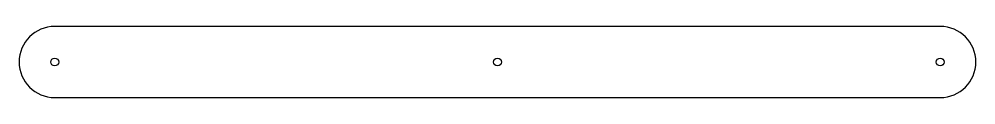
# Model space of a CAD drawing. Header units: millimetres. Extents: x 8 to 276, y 20 to 40.
import ezdxf

# ---------------------------------------------------------------- set-up
doc = ezdxf.new("R2010")
doc.units = ezdxf.units.MM

msp = doc.modelspace()

# ---------------------------------------------------------------- linework, layer by layer
at = {"color": 0}
for p, q in [((266.24, 40.36), (17.76, 40.36)), ((17.76, 20.36), (266.24, 20.36))]:
    msp.add_line(p, q, dxfattribs=at)
for centre in [(17.76, 30.36), (142, 30.36), (266.24, 30.36)]:
    msp.add_circle(centre, 1.1, dxfattribs=at)
for centre, start, end in [((17.76, 30.36), 90, 270), ((266.24, 30.36), 270, 90)]:
    msp.add_arc(centre, 10, start, end, dxfattribs=at)

doc.saveas('drawing.dxf')
